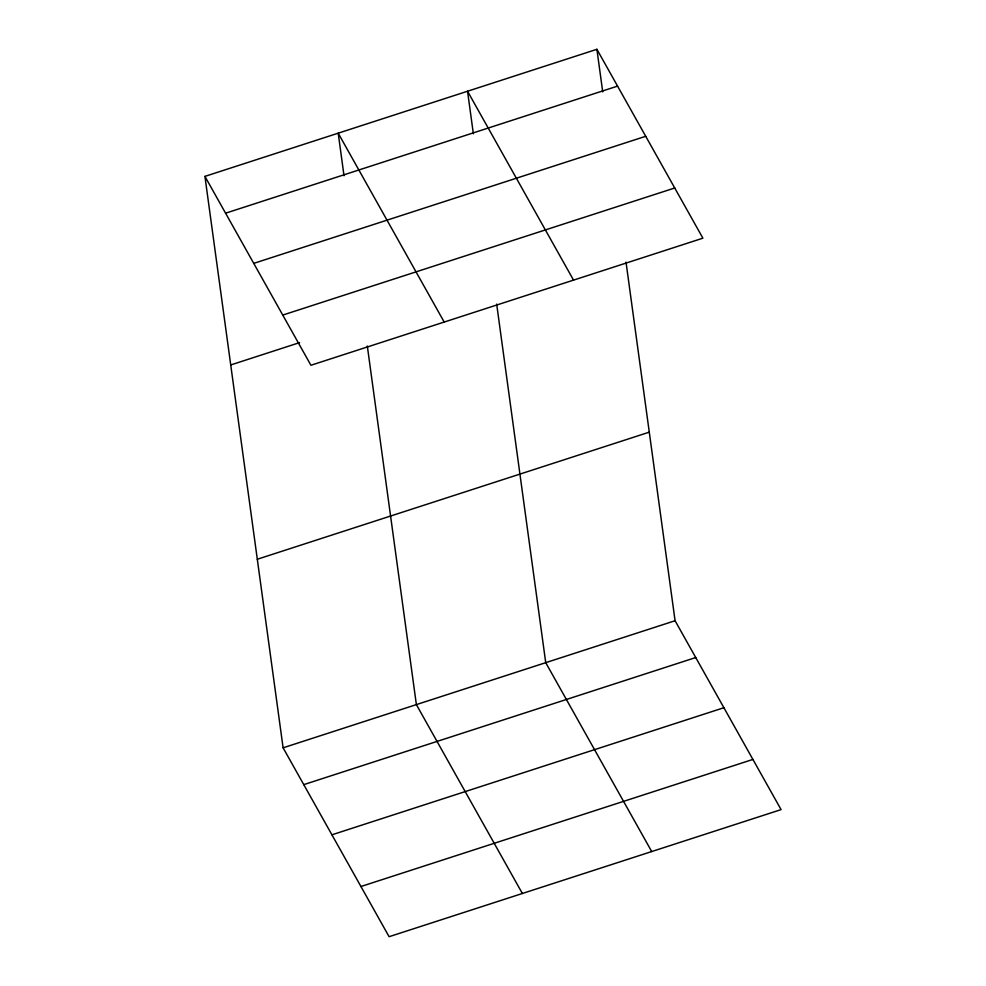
<?xml version="1.0" encoding="UTF-8"?>
<svg xmlns="http://www.w3.org/2000/svg" width="986" height="986" viewBox="0 0 986 986"><rect width="100%" height="100%" fill="white"/><g stroke="black" fill="none" stroke-linecap="round" stroke-linejoin="round"><path stroke-width="1.48" d="M204.928 176.383L596.9 49.3L702.895 238.181L310.923 365.264L204.928 176.383L283.105 747.819L389.1 936.7L781.072 809.617L675.077 620.736L626.024 262.165M225.584 213.198L617.556 86.115M253.747 263.373L645.719 136.29M282.76 315.076L674.732 187.993M230.724 364.956L299.559 342.635M257.309 559.247L649.281 432.164M283.105 747.819L675.077 620.736M303.762 784.634L695.734 657.551M331.925 834.809L723.897 707.726M360.938 886.513L752.91 759.43M573.544 280.123L467.549 91.242L473.366 133.813M444.193 322.052L338.198 133.172L344.015 175.754M651.721 851.559L545.726 662.678L496.673 304.095M522.37 893.489L416.375 704.608L367.322 346.037M596.9 49.3L602.717 91.883"/></g></svg>
